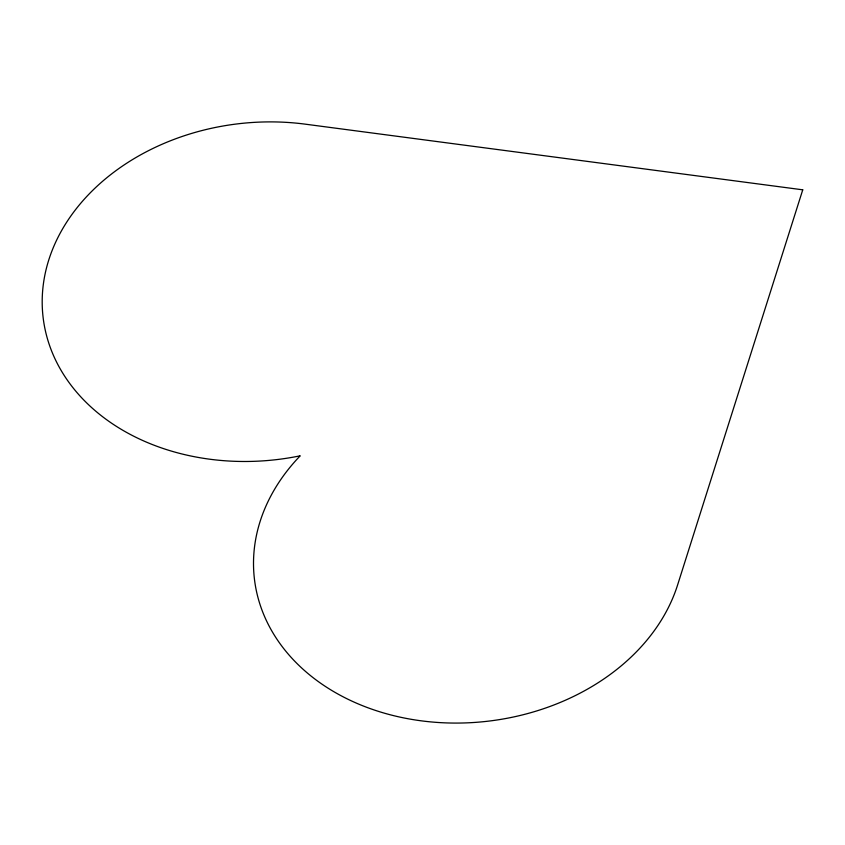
<?xml version="1.0" encoding="UTF-8"?>
<svg xmlns="http://www.w3.org/2000/svg" width="845" height="845" viewBox="0 0 845 845"><rect width="100%" height="100%" fill="white"/><g stroke="black" fill="none" stroke-linecap="round" stroke-linejoin="round"><path stroke-width="1.27" d="M802.75 189.819L677.616 584.92A215.95 169.011 -7 0 1 373.374 709.705A215.95 169.011 -7 0 1 300.218 455.804A215.95 169.011 -7 0 1 42.208 299.743A215.95 169.011 -7 0 1 305.425 124.183L802.75 189.819"/></g></svg>
